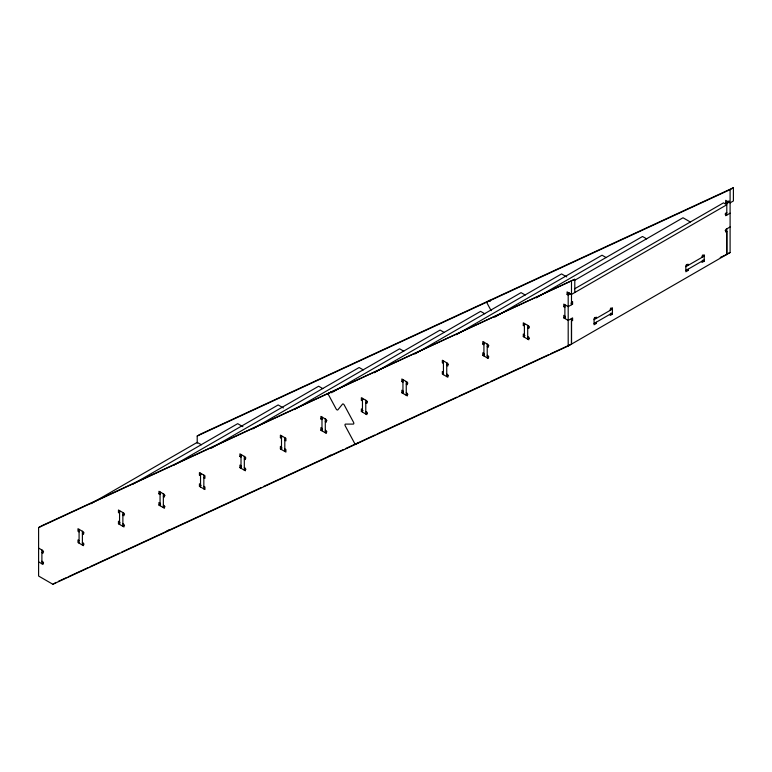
<?xml version="1.0" encoding="UTF-8"?>
<svg xmlns="http://www.w3.org/2000/svg" width="772" height="772" viewBox="0 0 772 772"><rect width="100%" height="100%" fill="white"/><g stroke="black" fill="none" stroke-linecap="round" stroke-linejoin="round"><path stroke-width="1.16" d="M119.564 513.187L118.463 512.55L118.463 510.002L123.974 513.187L123.974 515.725L122.873 515.088L124.524 514.142M160.055 494.466L158.945 493.829L158.945 491.291L164.455 494.466L164.455 497.014L163.355 496.377L165.005 495.421M200.537 475.745L199.437 475.108L199.437 472.57L204.937 475.745L204.937 478.293L203.837 477.656M241.018 457.034L239.918 456.397L239.918 453.849L245.419 457.034L245.419 459.572L244.319 458.935L245.969 457.989M281.5 438.313L280.4 437.676L280.4 435.138L285.91 438.313L285.91 440.86L284.8 440.223M321.982 419.592L320.882 418.955L320.882 416.417L326.392 419.592L326.392 422.139L325.292 421.502L326.942 420.547M362.464 400.88L361.364 400.243L361.364 397.696L366.874 400.88L366.874 403.418L365.774 402.781L367.424 401.826M402.955 382.159L401.845 381.522L401.845 378.984L407.355 382.159L407.355 384.707L406.255 384.07L407.905 383.115M483.919 344.727L482.818 344.09L482.818 341.542L488.319 344.727L488.319 347.265L487.219 346.628L488.869 345.673M524.4 326.006L523.3 325.369L523.3 322.821L528.81 326.006L528.81 328.554L527.701 327.917L529.36 326.961M564.882 307.285L563.782 306.648L563.782 304.11L568.192 306.648L572.592 304.11L572.592 301.562L571.492 302.199M574.793 292.52L574.793 279.29L41.9 525.684L38.6 527.585L38.6 576.037L52.872 584.279L568.192 346.02L568.192 295.068L570.662 293.64M571.492 318.518L571.492 344.109L550.745 353.701M726.79 228.859L726.79 254.451L720.237 257.472M568.192 346.02L730.1 252.54L730.1 189.632L733.4 187.721L733.4 200.952L730.1 202.862L725.69 200.315L725.69 202.862L726.79 203.499L729.27 202.071M197.207 443.253L197.207 436.016L200.508 434.115L733.4 187.721M90.893 503.759L197.207 442.375L201.357 444.778M132.417 484.44L237.689 423.664L242.881 426.655M173.941 465.12L278.171 404.943L283.363 407.934M211.296 448.204L318.653 386.222L322.802 388.625M252.82 428.885L359.134 367.511L363.294 369.904M43.56 551.575L41.9 552.53L43.01 553.167L43.01 550.619L38.6 548.072M294.354 409.565L399.616 348.79L403.775 351.183M118.463 512.55L120.114 511.595M84.042 532.854L82.392 533.809L83.492 534.446L83.492 531.898L77.982 528.723L77.982 531.261L79.082 531.898M332.751 392.051L440.108 330.069L444.257 332.471M158.945 493.829L160.605 492.874M43.56 562.807L41.9 563.763L41.9 549.982M374.275 372.731L480.589 311.357L484.739 313.75M199.437 475.108L201.087 474.162M119.564 521.872L118.463 521.235L118.463 523.783L120.114 522.827M84.042 544.086L82.392 545.042L82.392 531.261M414.757 354.01L521.071 292.636L525.221 295.029M239.918 456.397L241.568 455.441M160.055 503.161L158.945 502.524L158.945 505.062L160.605 504.106M124.524 525.375L122.873 526.33L122.873 512.55M456.281 334.691L561.553 273.915L566.744 276.916M280.4 437.676L282.05 436.72M200.537 484.44L199.437 483.803L199.437 486.35L201.087 485.395M165.005 506.654L163.355 507.609L163.355 493.829M494.678 317.176L602.035 255.204L606.194 257.597M320.882 418.955L322.532 418.009M241.018 465.719L239.918 465.082L239.918 467.629L241.568 466.674M536.212 297.857L642.516 236.483L646.675 238.876M361.364 400.243L363.014 399.288M281.5 447.007L280.4 446.37L280.4 448.908L282.05 447.953M38.6 527.585L574.793 279.29M245.969 469.222L244.319 470.177L244.319 456.397M574.609 280.342L683.008 217.762L690.274 221.96M401.845 381.522L403.505 380.567M52.872 584.279L56.173 582.368M321.982 428.286L320.882 427.649L320.882 430.197L322.532 429.242M362.464 409.565L361.364 408.928L361.364 411.476L363.014 410.521M326.942 431.78L325.292 432.735L325.292 418.955M574.445 288.911L723.489 202.862L726.79 204.773L571.492 294.431L567.092 291.884L567.092 294.431L568.192 295.068M567.092 294.431L569.562 293.003M725.69 202.862L728.99 200.952M482.818 344.09L484.469 343.135M448.387 364.394L446.737 365.349L447.837 365.986L447.837 363.438L442.337 360.263L442.337 362.801L443.437 363.438M402.955 390.854L401.845 390.217L401.845 392.755L403.505 391.8M367.424 413.068L365.774 414.024L365.774 400.243M166.655 531.155L168.74 529.949M523.3 325.369L524.95 324.414M407.905 394.347L406.255 395.303L406.255 381.522M563.782 306.648L565.432 305.702M726.79 212.541L725.69 213.178L725.69 215.716L730.1 213.178M483.919 353.412L482.818 352.775L482.818 355.323L484.469 354.367M448.387 375.626L446.737 376.582L446.737 362.801M524.4 334.701L523.3 334.064L523.3 336.602L524.95 335.646M488.869 356.915L487.219 357.87L487.219 344.09M564.882 315.98L563.782 315.343L563.782 317.89L565.432 316.935M529.36 338.194L527.701 339.149L527.701 325.369M328.592 456.281L330.677 455.084M730.1 226.958L725.69 229.496L725.69 232.044L726.79 231.407L726.79 254.316M358.546 442.568L355.236 444.469L345.258 425.903A1.554 0.897 60 0 1 345.48 424.108L353.315 424.098A1.554 0.897 60 0 0 353.547 422.313L344.225 404.991A1.554 0.897 60 0 0 342.546 404.074L337.827 409.874A1.554 0.897 60 0 1 336.148 408.957L327.984 393.788L331.294 391.877L331.786 392.803M563.782 317.89L568.192 320.428L572.592 317.89L572.592 320.428L571.492 321.065L571.492 343.974M594.073 319.666L612.428 309.07L610.671 308.057M685.854 266.678L704.209 256.082L702.452 255.059M594.073 323.487L612.428 312.882M685.854 270.49L704.209 259.894M596.274 322.213L596.274 323.487L594.073 324.761L594.073 318.402L596.274 317.128L596.274 318.402L594.623 317.446M610.227 310.344L610.227 309.07L612.428 307.796L612.428 314.156L610.227 315.43L610.227 314.156M688.055 269.225L688.055 270.49L685.854 271.763L685.854 265.404L688.055 264.14L688.055 265.404L686.404 264.449M702.009 257.356L702.009 256.082L704.209 254.808L704.209 261.168L702.009 262.441L702.009 261.168M197.207 436.016L730.1 189.632M726.819 254.056L730.1 252.54M58.363 581.355L65.996 577.823M68.187 576.819L87.834 567.729M90.015 566.725L119.486 553.099M121.667 552.086L261.39 487.489M263.58 486.476L343.26 449.632M345.441 448.619L374.922 434.993M377.112 433.98L425.16 411.765M427.341 410.752L456.831 397.126M459.012 396.113L488.502 382.478M490.683 381.474L520.164 367.839M522.354 366.825L548.564 354.715M725.033 214.066L726.79 215.079L726.79 203.499M725.14 230.452L726.79 231.407M702.559 260.212L704.209 261.168M686.404 269.544L688.055 270.49M610.777 313.2L612.428 314.156M570.942 303.155L572.592 304.11M594.623 322.532L596.274 323.487M570.942 319.473L572.592 320.428M527.701 336.602L528.81 337.239L528.81 339.786L523.3 336.602M487.219 355.323L488.319 355.96L488.319 358.498L482.818 355.323M443.437 372.133L442.337 371.496L442.337 374.044L447.837 377.218L447.837 374.671L446.737 374.044M406.255 392.755L407.355 393.392L407.355 395.94L401.845 392.755M365.774 411.476L366.874 412.113L366.874 414.651L361.364 411.476M325.292 430.197L326.392 430.824L326.392 433.372L320.882 430.197M284.8 448.908L285.91 449.545L285.91 452.093L280.4 448.908M244.319 467.629L245.419 468.266L245.419 470.804L239.918 467.629M203.837 486.35L204.937 486.978L204.937 489.525L199.437 486.35M163.355 505.062L164.455 505.699L164.455 508.246L158.945 505.062M122.873 523.783L123.974 524.42L123.974 526.958L118.463 523.783M79.082 540.593L77.982 539.956L77.982 542.504L83.492 545.679L83.492 543.141L82.392 542.504M41.9 561.215L43.01 561.852L43.01 564.4L38.6 561.852M490.394 301.234L489.892 300.308L486.592 302.219L491.137 310.672M571.492 281.201L571.492 304.747M564.882 304.747L564.882 318.518M524.4 323.458L524.4 337.239M483.919 342.179L483.919 355.96M443.437 360.9L443.437 374.671M402.955 379.612L402.955 393.392M362.464 398.333L362.464 412.113M321.982 417.054L321.982 430.824M284.8 437.676L284.8 451.456M281.5 435.765L281.5 449.545M241.018 454.486L241.018 468.266M203.837 475.108L203.837 488.888M200.537 473.207L200.537 486.987M160.055 491.918L160.055 505.699M119.564 510.639L119.564 524.42M79.082 529.36L79.082 543.141"/></g></svg>
